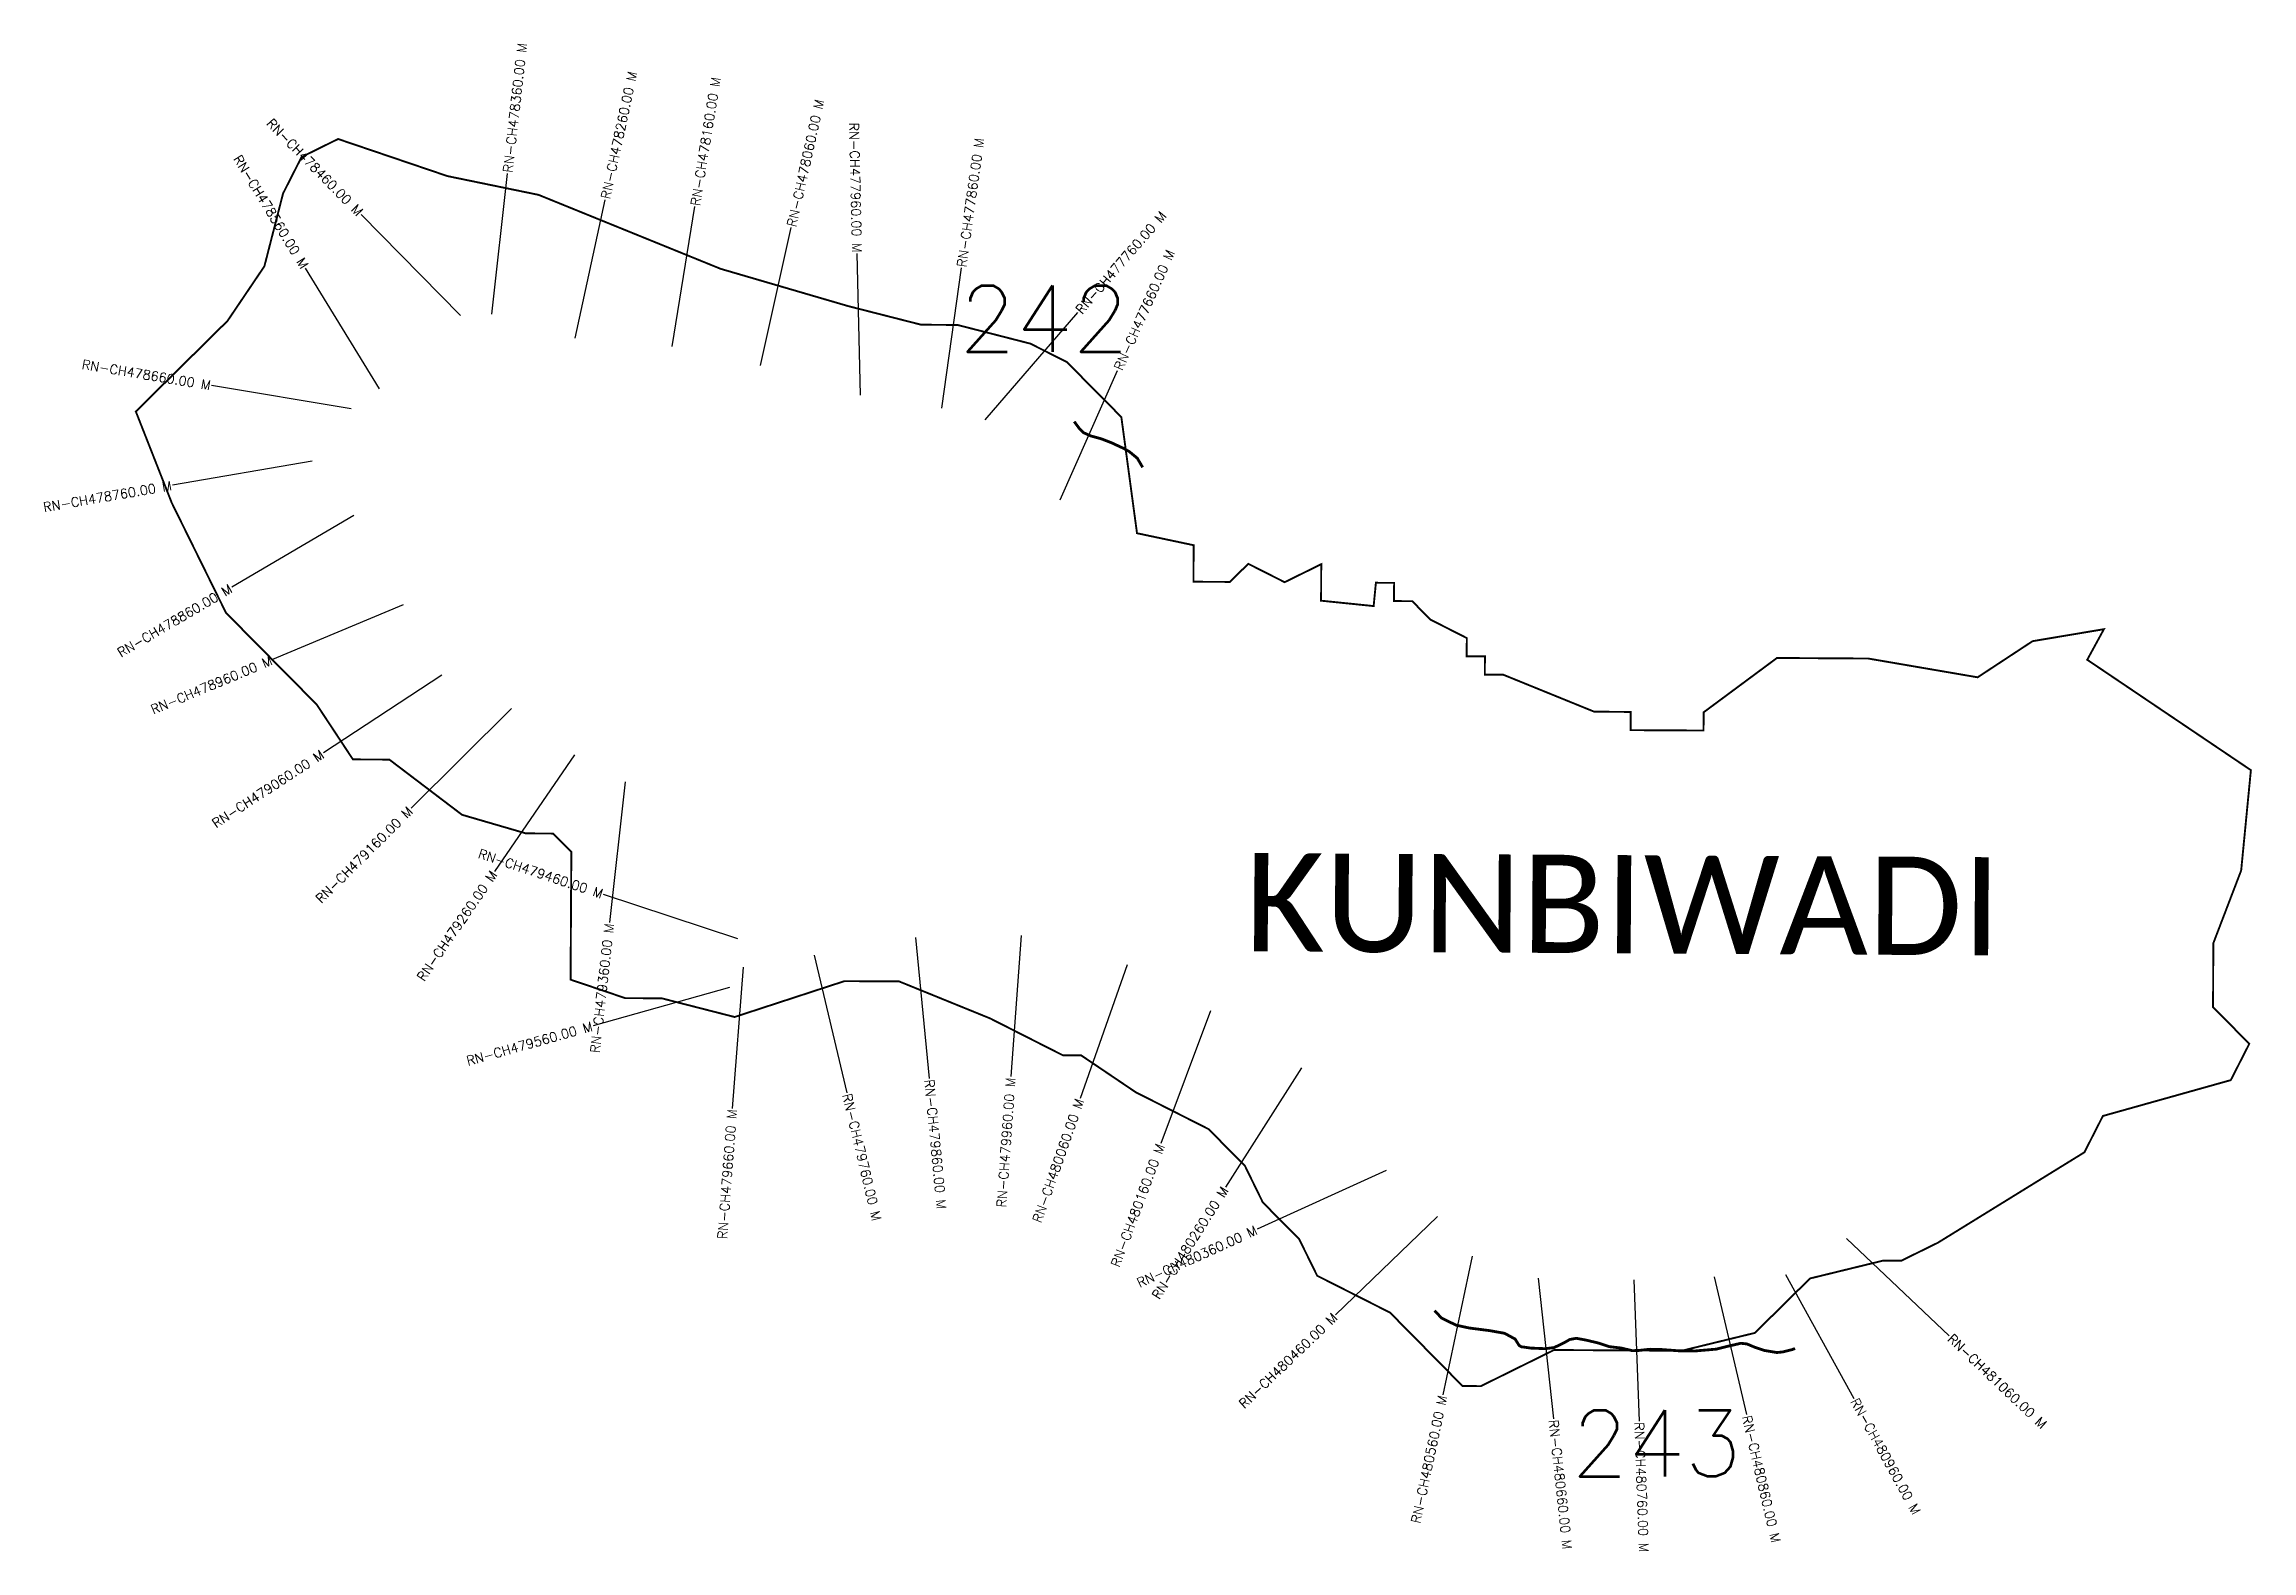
# Model space of a CAD drawing. Header units: metres. Extents: x 311653 to 313992, y 1901335 to 1902932.
import ezdxf
from ezdxf.enums import TextEntityAlignment as Align

# ---------------------------------------------------------------- set-up
doc = ezdxf.new("R2010")
doc.units = ezdxf.units.M
for name, color, linetype in [('CS', 134, 'Continuous'), ('CSMark', 6, 'Continuous'), ('NATURALLY PROTECTED', 3, 'Continuous'), ('VILLAGE NAME', 250, 'Continuous')]:
    doc.layers.add(name, color=color, linetype=linetype)
doc.styles.get("Standard").update_dxf_attribs({"font": 'simplex.shx'})

msp = doc.modelspace()

# ---------------------------------------------------------------- linework, layer by layer
at = {"color": 6, "const_width": 2, "flags": 128}
msp.add_lwpolyline([(311964.1, 1902831.5), (312079.9, 1902792.2), (312176.5, 1902772.3), (312369.4, 1902693.9), (312504.5, 1902654.4), (312581.7, 1902634.7), (312620.4, 1902634.4), (312697.6, 1902614.6), (312736.2, 1902595.1), (312793.9, 1902536.8), (312810.5, 1902413.7), (312870.5, 1902401), (312870.3, 1902362.3), (312908.9, 1902362.1), (312928.4, 1902381.3), (312966.9, 1902361.8), (313005.7, 1902380.9), (313005.5, 1902342.2), (313061.2, 1902336.5), (313063.6, 1902361.2), (313082.9, 1902361.1), (313082.8, 1902341.8), (313102.1, 1902341.7), (313121.3, 1902322.2), (313159.9, 1902302.6), (313159.8, 1902283.3), (313179.1, 1902283.2), (313179, 1902263.9), (313198.4, 1902263.8), (313294.8, 1902224.6), (313333.5, 1902224.3), (313333.4, 1902205), (313410.7, 1902204.6), (313410.8, 1902223.9), (313488.5, 1902281.5), (313585.2, 1902280.9), (313701.1, 1902261), (313759.3, 1902299.3), (313834.9, 1902312), (313817.2, 1902279.6), (313990.6, 1902162.6), (313980.3, 1902056.3), (313950.8, 1901979.2), (313950.5, 1901911.5), (313988.9, 1901872.6), (313969.3, 1901834.1), (313833.8, 1901796.1), (313814.2, 1901757.6), (313659, 1901661.8), (313620.2, 1901642.7), (313600.9, 1901642.8), (313523.5, 1901623.9), (313465.1, 1901566.2), (313387.6, 1901547.3), (313252.3, 1901548.1), (313174.8, 1901509.8), (313155.4, 1901509.9), (313078.6, 1901587.7), (313001.4, 1901626.8), (312982.3, 1901665.6), (312943.8, 1901704.5), (312924.8, 1901743.3), (312886.3, 1901782.2), (312809.1, 1901821.3), (312751.4, 1901860.3), (312732, 1901860.4), (312654.9, 1901899.5), (312558.5, 1901938.7), (312500.5, 1901939), (312384.2, 1901901), (312307, 1901920.8), (312268.3, 1901921), (312210.4, 1901940.6), (312211.2, 1902076), (312192, 1902095.4), (312163, 1902095.6), (312095.4, 1902115.3), (312018.4, 1902173.8), (311979.8, 1902174), (311941.4, 1902232.2), (311893.3, 1902280.8), (311845.3, 1902329.4), (311787.9, 1902445.8), (311749.8, 1902542.7), (311847, 1902638.8), (311886, 1902696.6), (311905.8, 1902773.8), (311925.4, 1902812.4), (311964.1, 1902831.5)], dxfattribs=at)
at = {"layer": 'CS'}
for p, q in [((312126.9, 1902646), (312143.7, 1902795)), ((312093.6, 1902644.6), (311988.5, 1902751.6)), ((312215.4, 1902620.5), (312247, 1902767.2)), ((312318.2, 1902611.7), (312342.2, 1902759.8)), ((312411.6, 1902591.3), (312444.1, 1902737.7)), ((312517.5, 1902560), (312513.9, 1902710)), ((312008, 1902566.8), (311929.6, 1902694.6)), ((312603.8, 1902546.2), (312624.5, 1902694.8)), ((312649.7, 1902534), (312747.7, 1902647.5)), ((312729, 1902449.2), (312789.9, 1902586.3)), ((311977.9, 1902545.6), (311829.9, 1902570.2)), ((311936.7, 1902490), (311788.8, 1902464.6)), ((311980.8, 1902432.4), (311851.5, 1902356.5)), ((312032.9, 1902337.7), (311894.5, 1902279.8)), ((312074, 1902263.1), (311948.5, 1902181.1)), ((312147.7, 1902228), (312041.4, 1902122.2)), ((312214.7, 1902178.9), (312129.8, 1902055.3)), ((312268.3, 1902150.2), (312251.6, 1902001.1)), ((312387.7, 1901983.9), (312245.3, 1902031)), ((312575.8, 1901985.2), (312590.2, 1901835.8)), ((312687.6, 1901987.4), (312676.8, 1901837.8)), ((312393.2, 1901953.7), (312381.7, 1901804.2)), ((312468.3, 1901966.6), (312502.9, 1901820.6)), ((312800, 1901956.4), (312750.3, 1901814.8)), ((312378.7, 1901932.2), (312234.3, 1901891.6)), ((312888.4, 1901907.6), (312835.9, 1901767.1)), ((312984.7, 1901847.3), (312904.3, 1901720.7)), ((313074.3, 1901738.4), (312937.8, 1901676.2)), ((313128.9, 1901689.5), (313020.9, 1901585.4)), ((313562.2, 1901666.4), (313671, 1901563.1)), ((313165.7, 1901647.4), (313134.5, 1901500.7)), ((313422, 1901625.7), (313456.1, 1901479.6)), ((313497.6, 1901628.2), (313569.9, 1901496.7)), ((313235.5, 1901624.2), (313251.6, 1901475.1)), ((313336.9, 1901622.5), (313342.5, 1901472.6))]:
    msp.add_line(p, q, dxfattribs=at)
at = {"layer": 'NATURALLY PROTECTED', "const_width": 3, "flags": 128}
for points in [[(312816.5, 1902483.5), (312810.8, 1902493.2), (312802.6, 1902500), (312796.5, 1902503.5), (312783.4, 1902509.6), (312772.8, 1902513.7), (312772.8, 1902513.7), (312761.6, 1902516.8), (312754, 1902520.2), (312749.1, 1902525.1), (312744, 1902532)], [(313125.7, 1901589.7), (313133.4, 1901581.8), (313148.6, 1901574.4), (313162.5, 1901571.4), (313184.2, 1901568.6), (313199.9, 1901565.8), (313211.1, 1901559.7), (313215.3, 1901552.9), (313217.8, 1901551.5), (313228, 1901550.1), (313242.7, 1901549.5), (313252.2, 1901550.6), (313262.3, 1901555.4), (313269, 1901559.2), (313275.8, 1901560.5), (313285.7, 1901558.7), (313298.9, 1901555.6), (313311.1, 1901551.6), (313323.3, 1901550.2), (313335.2, 1901547.4), (313342.1, 1901547.6), (313354, 1901548.9), (313366.2, 1901548.6), (313383.5, 1901547.3), (313402, 1901547.1), (313424.2, 1901549), (313436.7, 1901552.1), (313450.2, 1901555.2), (313456.7, 1901554.5), (313465.5, 1901550.8), (313475.3, 1901547.6), (313488.4, 1901545.4), (313495, 1901546.1), (313505, 1901548.6), (313507.6, 1901549.8)]]:
    msp.add_lwpolyline(points, dxfattribs=at)

# ---------------------------------------------------------------- texts
at = {"char_height": 70, "attachment_point": 1}
for s, width, insert in [('242', 95.172, (312622, 1902676.1)), ('243', 209.537, (313270.8, 1901484.2))]:
    msp.add_mtext_dynamic_manual_height_columns(s, width=width, gutter_width=1, heights=[0], dxfattribs=dict(at, insert=insert))
at = {"layer": 'CSMark'}
for s, rotation, p in [('RN-CH478360.00 M', 83.582, (312143.8, 1902796)), ('RN-CH478260.00 M', 77.8758, (312247.2, 1902768.1)), ('RN-CH478160.00 M', 80.7743, (312342.4, 1902760.8)), ('RN-CH478060.00 M', 77.477, (312444.4, 1902738.7)), ('RN-CH477860.00 M', 82.0608, (312624.6, 1902695.8)), ('RN-CH477760.00 M', 49.1743, (312748.4, 1902648.3)), ('RN-CH477660.00 M', 66.0479, (312790.3, 1902587.2)), ('RN-CH479760.00 M', 283.3467, (312503.1, 1901819.6)), ('RN-CH479860.00 M', 275.5046, (312590.3, 1901834.8)), ('RN-CH481060.00 M', 316.4878, (313671.8, 1901562.4)), ('RN-CH480960.00 M', 298.7982, (313570.4, 1901495.9)), ('RN-CH480660.00 M', 276.167, (313251.7, 1901474.1)), ('RN-CH480760.00 M', 272.1222, (313342.5, 1901471.6)), ('RN-CH480860.00 M', 283.132, (313456.3, 1901478.6))]:
    msp.add_text(s, height=10, rotation=rotation, dxfattribs=at).set_placement(p, align=Align.MIDDLE_LEFT)
for s, rotation, p in [('RN-CH478460.00 M', 314.4789, (311987.8, 1902752.3)), ('RN-CH477960.00 M', 271.3763, (312513.9, 1902711)), ('RN-CH478560.00 M', 301.5114, (311929, 1902695.5)), ('RN-CH478660.00 M', 350.57, (311829, 1902570.3)), ('RN-CH478760.00 M', 9.7388, (311787.8, 1902464.4)), ('RN-CH478860.00 M', 30.4151, (311850.6, 1902356)), ('RN-CH478960.00 M', 22.7112, (311893.6, 1902279.4)), ('RN-CH479060.00 M', 33.1765, (311947.6, 1902180.5)), ('RN-CH479160.00 M', 44.8551, (312040.7, 1902121.5)), ('RN-CH479460.00 M', 341.728, (312244.3, 1902031.3)), ('RN-CH479260.00 M', 55.5286, (312129.2, 1902054.5)), ('RN-CH479360.00 M', 83.5989, (312251.5, 1902000.1)), ('RN-CH479560.00 M', 15.6988, (312233.3, 1901891.4)), ('RN-CH479960.00 M', 85.8641, (312676.7, 1901836.8)), ('RN-CH480060.00 M', 70.6597, (312749.9, 1901813.9)), ('RN-CH479660.00 M', 85.6235, (312381.6, 1901803.2)), ('RN-CH480160.00 M', 69.5112, (312835.5, 1901766.1)), ('RN-CH480260.00 M', 57.5795, (312903.8, 1901719.9)), ('RN-CH480360.00 M', 24.5079, (312936.9, 1901675.8)), ('RN-CH480460.00 M', 43.9363, (313020.2, 1901584.7)), ('RN-CH480560.00 M', 77.9862, (313134.3, 1901499.7))]:
    msp.add_text(s, height=10, rotation=rotation, dxfattribs=at).set_placement(p, align=Align.MIDDLE_RIGHT)
at = {"layer": 'VILLAGE NAME', "insert": (312925.3, 1902074.8), "char_height": 104.042, "attachment_point": 1, "rotation": 359.6762}
msp.add_mtext_dynamic_manual_height_columns('{\\fCalibri|b0|i0|c0|p34;KUNBIWADI}', width=961.254, gutter_width=520.2, heights=[0], dxfattribs=at)

doc.saveas('drawing.dxf')
